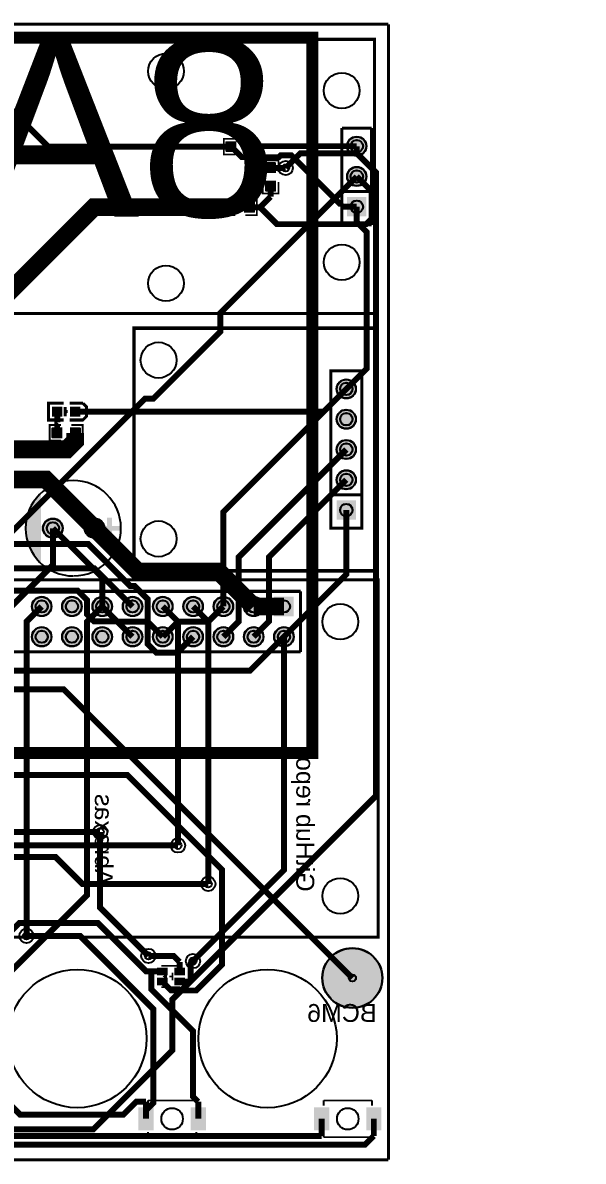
# Model space of a CAD drawing. Header units: millimetres. Extents: x 0 to 119, y 0 to 95.
# Drawn here: x 71.9 to 118.9, y -0.1 to 95.4 of the extents above; entities that cross this region are included whole.
import ezdxf

# ---------------------------------------------------------------- set-up
doc = ezdxf.new("R2010")
doc.units = ezdxf.units.MM
for name, color, linetype, true_color in [('BoardOutLine', 7, 'Continuous', 0xff00ff), ('BottomLayer', 7, 'Continuous', 0x0000ff), ('BottomSilkLayer', 7, 'Continuous', 0x66cc33), ('BottomSolderMaskLayer', 7, 'Continuous', 0xaa00ff), ('Document', 7, 'Continuous', 0xffffff), ('Hole', 7, 'Continuous', 0x222222), ('Multi-Layer', 7, 'Continuous', 0xc0c0c0), ('TopLayer', 7, 'Continuous', 0xff0000), ('TopPasteMaskLayer', 7, 'Continuous', 0x808080), ('TopSilkLayer', 7, 'Continuous', 0xffcc00), ('TopSolderMaskLayer', 7, 'Continuous', 0x800080)]:
    doc.layers.add(name, color=color, linetype=linetype, true_color=true_color)
doc.styles.get("Standard").update_dxf_attribs({"font": 'arial.ttf'})

msp = doc.modelspace()

# ---------------------------------------------------------------- hatches: boundary and pattern name
at = {"layer": 'BottomSolderMaskLayer'}
for points in [[(99.12649225298468, 85.00228600457206, 1), (100.75209550419119, 85.00228600457206, 1)], [(99.12649225298468, 82.46228092456192, 1), (100.75209550419119, 82.46228092456192, 1)], [(99.1263431301054, 79.1093693413194), (99.1263431301054, 80.73497259252588), (100.75194638131211, 80.73497259252588), (100.75194638131211, 79.1093693413194)], [(98.24739649479305, 64.64312928625861, 1), (99.87299974599956, 64.64312928625861, 1)], [(98.24739649479305, 62.10312420624848, 1), (99.87299974599956, 62.10312420624848, 1)], [(98.24739649479305, 59.563119126238234, 1), (99.87299974599956, 59.563119126238234, 1)], [(98.24739649479305, 57.0231140462281, 1), (99.87299974599956, 57.0231140462281, 1)], [(98.2473440559786, 53.67030734061473), (98.2473440559786, 55.2959105918211), (99.87294730718486, 55.2959105918211), (99.87294730718486, 53.67030734061473)], [(73.62468884937756, 52.95910591821189, 1), (75.27548895097776, 52.95910591821189, 1)], [(77.12481584963179, 52.95910591821189, 1), (78.77561595123198, 52.95910591821189, 1)], [(72.68768097536203, 46.398018796037604, 1), (74.33848107696222, 46.398018796037604, 1)], [(75.22768605537216, 46.398018796037604, 1), (76.87848615697236, 46.398018796037604, 1)], [(77.7676911353823, 46.398018796037604, 1), (79.41849123698249, 46.398018796037604, 1)], [(80.30769621539243, 46.398018796037604, 1), (81.95849631699262, 46.398018796037604, 1)], [(82.84770129540279, 46.398018796037604, 1), (84.49850139700298, 46.398018796037604, 1)], [(85.38770637541292, 46.398018796037604, 1), (87.03850647701312, 46.398018796037604, 1)], [(87.92771145542305, 46.398018796037604, 1), (89.57851155702325, 46.398018796037604, 1)], [(90.46771653543318, 46.398018796037604, 1), (92.11851663703338, 46.398018796037604, 1)], [(94.65854792354753, 45.572513919221365), (93.0077478219473, 45.572513919221365), (93.0077478219473, 47.223314020821704), (94.65854792354753, 47.223314020821704)], [(72.68768097536203, 43.85801371602736, 1), (74.33848107696222, 43.85801371602736, 1)], [(75.22768605537216, 43.85801371602736, 1), (76.87848615697236, 43.85801371602736, 1)], [(77.7676911353823, 43.85801371602736, 1), (79.41849123698249, 43.85801371602736, 1)], [(80.30769621539243, 43.85801371602736, 1), (81.95849631699262, 43.85801371602736, 1)], [(82.84770129540279, 43.85801371602736, 1), (84.49850139700298, 43.85801371602736, 1)], [(85.38770637541292, 43.85801371602736, 1), (87.03850647701312, 43.85801371602736, 1)], [(87.92771145542305, 43.85801371602736, 1), (89.57851155702325, 43.85801371602736, 1)], [(90.46771653543318, 43.85801371602736, 1), (92.11851663703338, 43.85801371602736, 1)], [(93.00772161544332, 43.85801371602736, 1), (94.65852171704351, 43.85801371602736, 1)], [(97.04279908559823, 15.240030480061023, 1), (102.09359918719844, 15.240030480061023, 1)]]:
    msp.add_hatch(color=256, dxfattribs=at).paths.add_polyline_path(points)
at = {"layer": 'Document'}
for points in [[(75.10322580645175, 62.60619761239525), (74.49497078994159, 62.60619761239525), (74.49497078994159, 62.759944119888246), (75.10594361188737, 62.759944119888246), (75.10594361188737, 62.75326390652788)], [(74.87343154686323, 63.001803403606914), (74.87343154686323, 62.39354838709676), (74.71968503937023, 62.39354838709676), (74.71968503937023, 63.00452120904242), (74.72636525273037, 63.00452120904242)], [(76.59151638303274, 62.59420878841752), (75.98326136652281, 62.59420878841752), (75.98326136652281, 62.74795529591063), (76.59423418846836, 62.74795529591063), (76.59423418846836, 62.741275082550146)], [(79.40010160020324, 52.45910591821189), (79.40010160020324, 53.85910591821175), (79.00010160020315, 53.85910591821175), (79.00010160020315, 52.259105918211844), (79.00010160020315, 52.05910591821191), (79.40010160020324, 52.05908051816107)], [(72.7001016002032, 52.759105918211844), (74.10010160020329, 52.759105918211844), (74.10010160020329, 53.159105918211935), (72.50010160020315, 53.159105918211935), (72.3001016002031, 53.159105918211935), (72.3001016002031, 52.759105918211844)], [(78.7001016002032, 52.759105918211844), (80.10010160020306, 52.759105918211844), (80.10010160020306, 53.159105918211935), (78.50010160020315, 53.159105918211935), (78.3001016002031, 53.159105918211935), (78.3001016002031, 52.759105918211844)], [(83.59004318008647, 15.938531877063724), (83.97104394208782, 15.938531877063724), (83.97104394208782, 15.811531623063274), (83.46304292608579, 15.811531623063274), (83.46304292608579, 15.938531877063724)], [(84.03454406908827, 15.621031242062486), (84.03454406908827, 15.11303022606046), (83.6535433070867, 15.367030734061473)], [(84.86004572009142, 15.835915671831344), (85.241046482093, 15.835915671831344), (85.241046482093, 15.708915417830895), (84.73304546609097, 15.708915417830895), (84.73304546609097, 15.835915671831344)], [(84.9235204470408, 15.645389890779711), (84.92349504698996, 16.026390652781288), (85.05052070104148, 16.026390652781288), (85.05052070104148, 15.518389636779261), (84.92349504698996, 15.518389636779261)], [(83.59004318008647, 14.98602997206001), (83.97104394208782, 14.98602997206001), (83.97104394208782, 14.859029718059446), (83.46304292608579, 14.859029718059446), (83.46304292608579, 14.98602997206001)], [(84.86004572009142, 14.98602997206001), (85.241046482093, 14.98602997206001), (85.241046482093, 14.859029718059446), (84.73304546609097, 14.859029718059446), (84.73304546609097, 14.98602997206001)], [(84.9235204470408, 14.795504191008376), (84.92349504698996, 15.17650495300984), (85.05052070104148, 15.17650495300984), (85.05052070104148, 14.668503937007813), (84.92349504698996, 14.668503937007813)]]:
    msp.add_hatch(color=256, dxfattribs=at).paths.add_polyline_path(points)
at = {"layer": 'Multi-Layer'}
for points in [[(99.15189230378478, 85.00228600457206, 1), (100.72669545339109, 85.00228600457206, 1)], [(99.15189230378478, 82.46228092456192, 1), (100.72669545339109, 82.46228092456192, 1)], [(99.15173990347967, 79.13477266954544), (99.15173990347967, 80.70957581915161), (100.72654305308629, 80.70957581915161), (100.72654305308629, 79.13477266954544)], [(98.27279654559315, 64.64312928625861, 1), (99.84759969519946, 64.64312928625861, 1)], [(98.27279654559315, 62.10312420624848, 1), (99.84759969519946, 62.10312420624848, 1)], [(98.27279654559315, 59.563119126238234, 1), (99.84759969519946, 59.563119126238234, 1)], [(98.27279654559315, 57.0231140462281, 1), (99.84759969519946, 57.0231140462281, 1)], [(98.27274574549165, 53.69570739141477), (98.27274574549165, 55.27051054102105), (99.84754889509782, 55.27051054102105), (99.84754889509782, 53.69570739141477)], [(73.65008890017766, 52.95910591821189, 1), (75.25008890017766, 52.95910591821189, 1)], [(77.15021590043189, 52.95910591821189, 1), (78.75021590043188, 52.95910591821189, 1)], [(72.71308102616213, 46.398018796037604, 1), (74.31308102616212, 46.398018796037604, 1)], [(75.25308610617226, 46.398018796037604, 1), (76.85308610617226, 46.398018796037604, 1)], [(77.7930911861824, 46.398018796037604, 1), (79.39309118618239, 46.398018796037604, 1)], [(80.33309626619253, 46.398018796037604, 1), (81.93309626619252, 46.398018796037604, 1)], [(82.87310134620289, 46.398018796037604, 1), (84.47310134620288, 46.398018796037604, 1)], [(85.41310642621302, 46.398018796037604, 1), (87.01310642621301, 46.398018796037604, 1)], [(87.95311150622315, 46.398018796037604, 1), (89.55311150622315, 46.398018796037604, 1)], [(90.49311658623328, 46.398018796037604, 1), (92.09311658623328, 46.398018796037604, 1)], [(94.63314706629421, 45.597917195834384), (93.03314706629408, 45.597917195834384), (93.03314706629408, 47.19791719583441), (94.63314706629421, 47.19791719583441)], [(72.71308102616213, 43.85801371602736, 1), (74.31308102616212, 43.85801371602736, 1)], [(75.25308610617226, 43.85801371602736, 1), (76.85308610617226, 43.85801371602736, 1)], [(77.7930911861824, 43.85801371602736, 1), (79.39309118618239, 43.85801371602736, 1)], [(80.33309626619253, 43.85801371602736, 1), (81.93309626619252, 43.85801371602736, 1)], [(82.87310134620289, 43.85801371602736, 1), (84.47310134620288, 43.85801371602736, 1)], [(85.41310642621302, 43.85801371602736, 1), (87.01310642621301, 43.85801371602736, 1)], [(87.95311150622315, 43.85801371602736, 1), (89.55311150622315, 43.85801371602736, 1)], [(90.49311658623328, 43.85801371602736, 1), (92.09311658623328, 43.85801371602736, 1)], [(93.03312166624342, 43.85801371602736, 1), (94.63312166624341, 43.85801371602736, 1)]]:
    msp.add_hatch(color=256, dxfattribs=at).paths.add_polyline_path(points)
at = {"layer": 'TopLayer'}
for points in [[(89.82016764033528, 84.5311658623317), (89.82016764033528, 85.39517399034798), (89.01369062738127, 85.39517399034798), (89.01369062738127, 84.5311658623317)], [(90.52019304038595, 84.5311658623317), (90.52019304038595, 85.39517399034798), (91.3266700533402, 85.39517399034798), (91.3266700533402, 84.5311658623317)], [(93.14218948437883, 82.7731775463551), (92.2781813563629, 82.7731775463551), (92.2781813563629, 83.57965455930912), (93.14218948437883, 83.57965455930912)], [(93.14218948437883, 82.07315214630432), (92.2781813563629, 82.07315214630432), (92.2781813563629, 81.2666751333503), (93.14218948437883, 81.2666751333503)], [(89.82016764033528, 79.45115570231144), (89.82016764033528, 80.31516383032772), (89.01369062738127, 80.31516383032772), (89.01369062738127, 79.45115570231144)], [(90.52019304038595, 79.45115570231144), (90.52019304038595, 80.31516383032772), (91.3266700533402, 80.31516383032772), (91.3266700533402, 79.45115570231144)], [(75.21508763017528, 62.33812547625098), (74.41508763017532, 62.33812547625098), (74.41508763017532, 63.138125476250934), (75.21508763017528, 63.138125476250934)], [(76.71508763017528, 62.33812547625098), (75.91508763017532, 62.33812547625098), (75.91508763017532, 63.138125476250934), (76.71508763017528, 63.138125476250934)], [(75.21513843027697, 61.39212598425206), (75.21513843027697, 60.52811785623567), (74.40866141732295, 60.52811785623567), (74.40866141732295, 61.39212598425206)], [(75.91516383032763, 61.39212598425206), (75.91516383032763, 60.52811785623567), (76.72164084328165, 60.52811785623567), (76.72164084328165, 61.39212598425206)], [(83.20213360426715, 16.092024384048727), (84.05214630429259, 16.092024384048727), (84.05214630429259, 15.492024384048818), (83.20213360426715, 15.492024384048818)], [(84.65196850393704, 16.092024384048727), (85.50198120396249, 16.092024384048727), (85.50198120396249, 15.492024384048818), (84.65196850393704, 15.492024384048818)], [(83.20213360426715, 15.24203708407424), (84.05214630429259, 15.24203708407424), (84.05214630429259, 14.642037084074218), (83.20213360426715, 14.642037084074218)], [(84.65196850393704, 15.24203708407424), (85.50198120396249, 15.24203708407424), (85.50198120396249, 14.642037084074218), (84.65196850393704, 14.642037084074218)], [(81.65527051054119, 4.359004318008601), (82.885267970536, 4.359004318008601), (82.885267970536, 2.4990093980188703), (81.65527051054119, 2.4990093980188703)], [(86.02509525019059, 4.359004318008601), (87.25509271018541, 4.359004318008601), (87.25509271018541, 2.4990093980188703), (86.02509525019059, 2.4990093980188703)], [(96.38729997460018, 4.359004318008601), (97.617297434595, 4.359004318008601), (97.617297434595, 2.4990093980188703), (96.38729997460018, 2.4990093980188703)], [(100.75712471424958, 4.359004318008601), (101.9871221742444, 4.359004318008601), (101.9871221742444, 2.4990093980188703), (100.75712471424958, 2.4990093980188703)]]:
    msp.add_hatch(color=256, dxfattribs=at).paths.add_polyline_path(points)
at = {"layer": 'TopPasteMaskLayer'}
for points in [[(88.9751587503174, 84.51318262636528), (89.77515875031759, 84.51318262636528), (89.82517145034285, 84.56319532639066), (89.82517145034285, 84.79116078232153), (89.45516891033799, 84.79116078232153), (89.45516891033799, 85.12115824231648), (89.82517145034285, 85.12115824231648), (89.82517145034285, 85.36319532639072), (89.77515875031759, 85.41318262636526), (88.9751587503174, 85.41318262636526), (88.92517145034299, 85.36319532639072), (88.92517145034299, 84.56319532639066)], [(91.36520193040406, 85.41315722631452), (90.56520193040387, 85.41315722631452), (90.51518923037838, 85.36314452628915), (90.51518923037838, 85.13517907035816), (90.88519177038347, 85.13517907035816), (90.88519177038347, 84.80518161036332), (90.51518923037838, 84.80518161036332), (90.51518923037838, 84.56314452628908), (90.56520193040387, 84.51315722631455), (91.36520193040406, 84.51315722631455), (91.41518923037847, 84.56314452628908), (91.41518923037847, 85.36314452628915)], [(92.26019812039635, 83.61818643637287), (92.26019812039635, 82.8181864363728), (92.31021082042162, 82.76817373634742), (92.53817627635249, 82.76817373634742), (92.53817627635249, 83.13817627635262), (92.86817373634767, 83.13817627635262), (92.86817373634767, 82.76817373634742), (93.11021082042157, 82.76817373634742), (93.16019812039622, 82.8181864363728), (93.16019812039622, 83.61818643637287), (93.11021082042157, 83.66817373634751), (92.31021082042162, 83.66817373634751)], [(93.16017272034537, 81.22814325628656), (93.16017272034537, 82.02814325628663), (93.11016002032011, 82.078155956312), (92.88219456438924, 82.078155956312), (92.88219456438924, 81.7081534163068), (92.55219710439405, 81.7081534163068), (92.55219710439405, 82.078155956312), (92.31016002032015, 82.078155956312), (92.26017272034551, 82.02814325628663), (92.26017272034551, 81.22814325628656), (92.31016002032015, 81.17815595631191), (93.11016002032011, 81.17815595631191)], [(88.9751587503174, 79.4331724663449), (89.77515875031759, 79.4331724663449), (89.82517145034285, 79.48318516637028), (89.82517145034285, 79.71115062230126), (89.45516891033799, 79.71115062230126), (89.45516891033799, 80.0411480822961), (89.82517145034285, 80.0411480822961), (89.82517145034285, 80.28318516637034), (89.77515875031759, 80.33317246634488), (88.9751587503174, 80.33317246634488), (88.92517145034299, 80.28318516637034), (88.92517145034299, 79.48318516637028)], [(91.36520193040406, 80.33314706629415), (90.56520193040387, 80.33314706629415), (90.51518923037838, 80.28313436626877), (90.51518923037838, 80.0551689103379), (90.88519177038347, 80.0551689103379), (90.88519177038347, 79.72517145034294), (90.51518923037838, 79.72517145034294), (90.51518923037838, 79.4831343662687), (90.56520193040387, 79.43314706629417), (91.36520193040406, 79.43314706629417), (91.41518923037847, 79.4831343662687), (91.41518923037847, 80.28313436626877)], [(75.21508763017528, 62.33812547625098), (74.41508763017532, 62.33812547625098), (74.41508763017532, 63.138125476250934), (75.21508763017528, 63.138125476250934)], [(76.71508763017528, 62.33812547625098), (75.91508763017532, 62.33812547625098), (75.91508763017532, 63.138125476250934), (76.71508763017528, 63.138125476250934)], [(74.37012954025909, 60.51013462026924), (75.17012954025927, 60.51013462026924), (75.22014224028453, 60.56014732029462), (75.22014224028453, 60.7881127762256), (74.85013970027944, 60.7881127762256), (74.85013970027944, 61.118110236220446), (75.22014224028453, 61.118110236220446), (75.22014224028453, 61.360147320294686), (75.17012954025927, 61.41013462026922), (74.37012954025909, 61.41013462026922), (74.32014224028444, 61.360147320294686), (74.32014224028444, 60.56014732029462)], [(76.76017272034551, 61.41010922021849), (75.96017272034533, 61.41010922021849), (75.91016002032006, 61.36009652019311), (75.91016002032006, 61.132131064262126), (76.28016256032515, 61.132131064262126), (76.28016256032515, 60.80213360426728), (75.91016002032006, 60.80213360426728), (75.91016002032006, 60.56009652019304), (75.96017272034533, 60.51010922021851), (76.76017272034551, 60.51010922021851), (76.81016002032015, 60.56009652019304), (76.81016002032015, 61.36009652019311)], [(83.20213360426715, 16.092024384048727), (84.05214630429259, 16.092024384048727), (84.05214630429259, 15.492024384048818), (83.20213360426715, 15.492024384048818)], [(84.65196850393704, 16.092024384048727), (85.50198120396249, 16.092024384048727), (85.50198120396249, 15.492024384048818), (84.65196850393704, 15.492024384048818)], [(83.20213360426715, 15.24203708407424), (84.05214630429259, 15.24203708407424), (84.05214630429259, 14.642037084074218), (83.20213360426715, 14.642037084074218)], [(84.65196850393704, 15.24203708407424), (85.50198120396249, 15.24203708407424), (85.50198120396249, 14.642037084074218), (84.65196850393704, 14.642037084074218)], [(81.65527051054119, 4.359004318008601), (82.885267970536, 4.359004318008601), (82.885267970536, 2.4990093980188703), (81.65527051054119, 2.4990093980188703)], [(86.02509525019059, 4.359004318008601), (87.25509271018541, 4.359004318008601), (87.25509271018541, 2.4990093980188703), (86.02509525019059, 2.4990093980188703)], [(96.38729997460018, 4.359004318008601), (97.617297434595, 4.359004318008601), (97.617297434595, 2.4990093980188703), (96.38729997460018, 2.4990093980188703)], [(100.75712471424958, 4.359004318008601), (101.9871221742444, 4.359004318008601), (101.9871221742444, 2.4990093980188703), (100.75712471424958, 2.4990093980188703)]]:
    msp.add_hatch(color=256, dxfattribs=at).paths.add_polyline_path(points)
at = {"layer": 'TopSilkLayer'}
msp.add_hatch(color=256, dxfattribs=at).paths.add_polyline_path([(73.45008890017766, 55.95910591821189), (73.38560871794107, 55.88991116928776), (73.32264818099497, 55.81933087481809), (73.26123705409168, 55.74739840181428), (73.201404369496, 55.674147756533785), (73.14317841325919, 55.59961356840324), (73.08658671184912, 55.523831073647216), (73.03165601913406, 55.44683609863057), (72.97841230373751, 55.368665042921066), (72.92688073675959, 55.28935486208195), (72.87708567987784, 55.208943050200105), (72.82905067383058, 55.12746762216182), (72.78279842728807, 55.04496709568036), (72.73835080611525, 54.96148047308702), (72.6957288230376, 54.8770472228922), (72.654952627704, 54.791707261127044), (72.61604149716322, 54.705500932473), (72.5790138267505, 54.618468991188365), (72.54388712138962, 54.53065258184233), (72.51067798731901, 54.44209321986261), (72.4794021242401, 54.35283277191036), (72.450074317896, 54.26291343608659), (72.42270843308052, 54.17237772198314), (72.3973174070843, 54.081268430586306), (72.37391324357941, 53.98962863404245), (72.35250700694223, 53.89750165529574), (72.33310881702528, 53.80493104760683), (72.3157278443714, 53.7119605739631), (72.30037230587914, 53.61863418638927), (72.28704946091807, 53.52499600516967), (72.27576560789612, 53.43109029798984), (72.2665260812837, 53.33696145900876), (72.25933524908987, 53.242653987871336), (72.25419651079892, 53.14821246867177), (72.25111229576191, 53.053681548875375), (72.25008406204961, 52.95910591821189), (72.25111229576191, 52.864530287548405), (72.25419651079892, 52.76999936775201), (72.25933524908987, 52.67555784855233), (72.2665260812837, 52.581250377414904), (72.27576560789612, 52.487121538433826), (72.28704946091807, 52.393215831254), (72.30037230587914, 52.299577650034394), (72.3157278443714, 52.20625126246068), (72.33310881702528, 52.11328078881684), (72.35250700694223, 52.020710181127924), (72.37391324357941, 51.92858320238122), (72.3973174070843, 51.836943405837474), (72.42270843308052, 51.74583411444053), (72.450074317896, 51.65529840033719), (72.4794021242401, 51.56537906451331), (72.51067798731901, 51.476118616561166), (72.54388712138962, 51.38755925458145), (72.5790138267505, 51.2997428452353), (72.61604149716322, 51.212710903950665), (72.654952627704, 51.12650457529662), (72.6957288230376, 51.04116461353158), (72.73835080611525, 50.956731363336644), (72.78279842728807, 50.8732447407433), (72.82905067383058, 50.79074421426185), (72.87708567987784, 50.709268786223674), (72.92688073675959, 50.62885697434183), (72.97841230373751, 50.5495467935026), (73.03165601913406, 50.471375737793096), (73.08658671184912, 50.39438076277645), (73.14317841325919, 50.31859826802042), (73.201404369496, 50.24406407988988), (73.26123705409168, 50.170813434609386), (73.32264818099497, 50.09888096160557), (73.38560871794107, 50.02830066713591), (73.45008890017766, 49.959105918211776)])
at = {"layer": 'TopSolderMaskLayer'}
for points in [[(89.84557489092322, 84.50576581153166), (89.84557489092322, 85.42057404114814), (88.98829777636888, 85.42057404114814), (88.98829777636888, 84.50576581153166)], [(90.49478578979824, 84.50576581153166), (90.49478578979824, 85.42057404114814), (91.35206290435258, 85.42057404114814), (91.35206290435258, 84.50576581153166)], [(99.12649225298468, 85.00228600457206, 1), (100.75209550419119, 85.00228600457206, 1)], [(93.16940148173376, 82.74946207089033), (92.25096935900797, 82.74946207089033), (92.25096935900797, 83.60335659401335), (93.16940148173376, 83.60335659401335)], [(99.12649225298468, 82.46228092456192, 1), (100.75209550419119, 82.46228092456192, 1)], [(93.16940148173376, 82.09686762176909), (92.25096935900797, 82.09686762176909), (92.25096935900797, 81.24297309864608), (93.16940148173376, 81.24297309864608)], [(89.84557489092322, 79.42575565151128), (89.84557489092322, 80.34056388112776), (88.98829777636888, 80.34056388112776), (88.98829777636888, 79.42575565151128)], [(90.49478578979824, 79.42575565151128), (90.49478578979824, 80.34056388112776), (91.35206290435258, 80.34056388112776), (91.35206290435258, 79.42575565151128)], [(99.1263431301054, 79.1093693413194), (99.1263431301054, 80.73497259252588), (100.75194638131211, 80.73497259252588), (100.75194638131211, 79.1093693413194)], [(98.24739649479305, 64.64312928625861, 1), (99.87299974599956, 64.64312928625861, 1)], [(75.24048768097555, 62.312725425450935), (74.38968757937505, 62.312725425450935), (74.38968757937505, 63.16352552705098), (75.24048768097555, 63.16352552705098)], [(76.74049574550759, 62.312725425450935), (75.88969564390732, 62.312725425450935), (75.88969564390732, 63.16352552705098), (76.74049574550759, 63.16352552705098)], [(98.24739649479305, 62.10312420624848, 1), (99.87299974599956, 62.10312420624848, 1)], [(75.24054568086467, 61.417526035052106), (75.24054568086467, 60.50271780543562), (74.38326856631056, 60.50271780543562), (74.38326856631056, 61.417526035052106)], [(75.88975657973992, 61.417526035052106), (75.88975657973992, 60.50271780543562), (76.74703369429403, 60.50271780543562), (76.74703369429403, 61.417526035052106)], [(98.24739649479305, 59.563119126238234, 1), (99.87299974599956, 59.563119126238234, 1)], [(98.24739649479305, 57.0231140462281, 1), (99.87299974599956, 57.0231140462281, 1)], [(98.2473440559786, 53.67030734061473), (98.2473440559786, 55.2959105918211), (99.87294730718486, 55.2959105918211), (99.87294730718486, 53.67030734061473)], [(73.62468884937756, 52.95910591821189, 1), (75.27548895097776, 52.95910591821189, 1)], [(77.12481584963179, 52.95910591821189, 1), (78.77561595123198, 52.95910591821189, 1)], [(72.68768097536203, 46.398018796037604, 1), (74.33848107696222, 46.398018796037604, 1)], [(75.22768605537216, 46.398018796037604, 1), (76.87848615697236, 46.398018796037604, 1)], [(77.7676911353823, 46.398018796037604, 1), (79.41849123698249, 46.398018796037604, 1)], [(80.30769621539243, 46.398018796037604, 1), (81.95849631699262, 46.398018796037604, 1)], [(82.84770129540279, 46.398018796037604, 1), (84.49850139700298, 46.398018796037604, 1)], [(85.38770637541292, 46.398018796037604, 1), (87.03850647701312, 46.398018796037604, 1)], [(87.92771145542305, 46.398018796037604, 1), (89.57851155702325, 46.398018796037604, 1)], [(90.46771653543318, 46.398018796037604, 1), (92.11851663703338, 46.398018796037604, 1)], [(94.65854792354753, 45.572513919221365), (93.0077478219473, 45.572513919221365), (93.0077478219473, 47.223314020821704), (94.65854792354753, 47.223314020821704)], [(72.68768097536203, 43.85801371602736, 1), (74.33848107696222, 43.85801371602736, 1)], [(75.22768605537216, 43.85801371602736, 1), (76.87848615697236, 43.85801371602736, 1)], [(77.7676911353823, 43.85801371602736, 1), (79.41849123698249, 43.85801371602736, 1)], [(80.30769621539243, 43.85801371602736, 1), (81.95849631699262, 43.85801371602736, 1)], [(82.84770129540279, 43.85801371602736, 1), (84.49850139700298, 43.85801371602736, 1)], [(85.38770637541292, 43.85801371602736, 1), (87.03850647701312, 43.85801371602736, 1)], [(87.92771145542305, 43.85801371602736, 1), (89.57851155702325, 43.85801371602736, 1)], [(90.46771653543318, 43.85801371602736, 1), (92.11851663703338, 43.85801371602736, 1)], [(93.00772161544332, 43.85801371602736, 1), (94.65852171704351, 43.85801371602736, 1)], [(97.04279908559823, 15.240030480061023, 1), (102.09359918719844, 15.240030480061023, 1)], [(83.17673431247044, 16.117428735932776), (84.07754711409643, 16.117428735932776), (84.07754711409643, 15.466628634332551), (83.17673431247044, 15.466628634332551)], [(84.62656921214034, 16.117428735932776), (85.52738201376587, 16.117428735932776), (85.52738201376587, 15.466628634332551), (84.62656921214034, 15.466628634332551)], [(83.17673431247044, 15.267432833790394), (84.07754711409643, 15.267432833790394), (84.07754711409643, 14.616632732190169), (83.17673431247044, 14.616632732190169)], [(84.62656921214034, 15.267432833790394), (85.52738201376587, 15.267432833790394), (85.52738201376587, 14.616632732190169), (84.62656921214034, 14.616632732190169)], [(81.62987098426447, 4.3844043688087595), (82.91066854585961, 4.3844043688087595), (82.91066854585961, 2.473609347218712), (81.62987098426447, 2.473609347218712)], [(85.9996957239141, 4.3844043688087595), (87.28049328550901, 4.3844043688087595), (87.28049328550901, 2.473609347218712), (85.9996957239141, 2.473609347218712)], [(96.36190044832347, 4.3844043688087595), (97.6426980099186, 4.3844043688087595), (97.6426980099186, 2.473609347218712), (96.36190044832347, 2.473609347218712)], [(100.73172518797287, 4.3844043688087595), (102.012522749568, 4.3844043688087595), (102.012522749568, 2.473609347218712), (100.73172518797287, 2.473609347218712)]]:
    msp.add_hatch(color=256, dxfattribs=at).paths.add_polyline_path(points)

# ---------------------------------------------------------------- linework, layer by layer
at = {"layer": 'BoardOutLine', "const_width": 0.25400050800101603}
for points in [[(7, 0), (-5.0800101575987355e-05, 0), (-5.0800101575987355e-05, 95.2247650495301), (102.59585979171948, 95.2247650495301)], [(102.59580899161801, 95.2247650495301), (102.59601219202455, 41.5)], [(102.59601219202455, 41.5), (102.59601219202455, 19)], [(102.59601219202455, 19), (102.59580899161801, 0)], [(102.59601219202455, 0), (29.600000000000136, 0)]]:
    msp.add_lwpolyline(points, dxfattribs=at)
at = {"layer": 'BottomLayer', "const_width": 0.5}
for points in [[(99.93924307848624, 85.00226060452121), (99.93924307848624, 84.4061214122429)], [(55.62606045212078, 3.9369824739649175), (57.01620523241036, 2.546837693675343), (77.84856489712979, 2.546837693675343), (84.47620015240045, 9.17447294894589), (84.47620015240045, 13.44396748793497), (101.56179832359658, 30.529565659131322), (101.56179832359658, 82.78356616713234), (99.93924307848624, 84.4061214122429)], [(99.93924307848624, 84.4061214122429), (95.20822961645922, 84.4061214122429), (93.97861315722639, 83.17650495300995)], [(99.93924307848624, 82.46225552451097), (88.49855219710457, 71.0215646431293), (88.49855219710457, 69.43888747777498), (82.89403098806201, 63.83436626873254), (82.1907035814072, 63.83436626873254), (67.18130556261121, 48.824968249936546), (67.18130556261121, 25.598653797307634), (62.10637541275105, 20.52372364744724), (62.10637541275105, 10.591033782067598)], [(99.93898907797802, 79.92225044450083), (99.93898907797802, 78.63421386842776)], [(99.93898907797802, 78.63421386842776), (100.78074676149345, 77.79245618491245), (100.78074676149345, 66.36370332740671), (99.06014732029462, 64.64310388620777)], [(99.06014732029462, 64.64310388620777), (88.75306070612146, 54.33601727203461), (88.75306070612146, 46.39799339598687)], [(88.75306070612146, 43.85798831597663), (90.02280924561842, 45.1277368554737), (90.02280924561842, 50.525755651511304), (99.06014732029462, 59.56309372618739)], [(91.29306578613159, 43.85798831597663), (92.58135636271277, 45.1462788925578), (92.58135636271277, 50.54429768859541), (99.06014732029462, 57.02308864617726)], [(99.06014732029462, 54.483083566167124), (99.06014732029462, 49.08506477012952), (93.83307086614172, 43.85798831597663)], [(70.9730251460503, 46.39799339598687), (74.4500381000762, 49.875006350012654), (74.4500381000762, 52.959080518161045)], [(78.5930403860807, 46.39799339598687), (78.5930403860807, 48.81607823215654), (74.4500381000762, 52.959080518161045)], [(78.5930403860807, 46.39799339598687), (77.32303784607575, 45.12799085598181), (77.32303784607575, 22.194284988570075), (70.36875793751597, 15.240005080010064), (69.38399796799581, 15.240005080010064)], [(73.51303022606044, 46.39799339598687), (72.24328168656348, 45.12824485648969), (72.24328168656348, 18.772136144272395)], [(83.6730505461012, 43.85798831597663), (82.40304800609601, 45.12799085598181), (79.86304292608588, 45.12799085598181), (78.5930403860807, 46.39799339598687)], [(83.6730505461012, 46.39799339598687), (84.94279908559815, 45.12824485648969), (84.94279908559815, 26.358115316230737)], [(86.21305562611133, 46.39799339598687), (87.48280416560829, 45.12824485648969), (87.48280416560829, 23.1323088646177)], [(93.83307086614172, 43.85798831597663), (93.83307086614172, 24.287757175514344), (86.20035560071119, 16.655041910083924)], [(82.46451612903229, 17.09471678943362), (78.41625603251214, 21.14297688595377), (78.41625603251214, 27.489687579375186)]]:
    msp.add_lwpolyline(points, dxfattribs=at)
at = {"layer": 'BottomSilkLayer', "const_width": 1}
msp.add_lwpolyline([(5.207010414020942, 94.10718821437649), (96.20701041402071, 94.10718821437649), (96.20701041402071, 34.10718821437649), (5.207010414020942, 34.10718821437649), (5.207010414020942, 94.10718821437649)], close=True, dxfattribs=at)
at = {"layer": 'BottomSolderMaskLayer'}
for centre, radius in [((99.93929387858793, 85.00228600457206), 0.8128016256032513), ((99.93911607823202, 85.0021844043689), 0.526459478725409), ((99.93929387858793, 82.46228092456192), 0.8128016256032513), ((99.93911607823202, 82.46217932435866), 0.526459478725409), ((99.93911607823202, 79.92217424434853), 0.526459478725409), ((99.06019812039631, 64.64312928625861), 0.8128016256032513), ((99.060121920244, 64.64312928625861), 0.526459478725409), ((99.06019812039631, 62.10312420624848), 0.8128016256032513), ((99.060121920244, 62.10312420624848), 0.526459478725409), ((99.06019812039631, 59.563119126238234), 0.8128016256032513), ((99.060121920244, 59.563119126238234), 0.526459478725409), ((99.06019812039631, 57.0231140462281), 0.8128016256032513), ((99.060121920244, 57.0231140462281), 0.526459478725409), ((99.060121920244, 54.48310896621797), 0.526459478725409), ((74.45008890017766, 52.95910591821189), 0.8254000508001016), ((74.45001270002535, 52.95910591821189), 0.5158750317500634), ((77.95021590043189, 52.95910591821189), 0.8254000508001016), ((77.95013970027935, 52.95910591821189), 0.5158750317500634), ((73.51308102616213, 46.398018796037604), 0.8254000508001016), ((73.51308102616213, 46.39791719583445), 0.5158750317500634), ((76.05308610617226, 46.398018796037604), 0.8254000508001016), ((76.05308610617226, 46.39791719583445), 0.5158750317500634), ((78.59309118618239, 46.398018796037604), 0.8254000508001016), ((78.59309118618239, 46.39791719583445), 0.5158750317500634), ((81.13309626619252, 46.398018796037604), 0.8254000508001016), ((81.13309626619252, 46.39791719583445), 0.5158750317500634), ((83.67310134620288, 46.398018796037604), 0.8254000508001016), ((83.67310134620288, 46.39791719583445), 0.5158750317500634), ((86.21310642621302, 46.398018796037604), 0.8254000508001016), ((86.21310642621302, 46.39791719583445), 0.5158750317500634), ((88.75311150622315, 46.398018796037604), 0.8254000508001016), ((88.75311150622315, 46.39791719583445), 0.5158750317500634), ((91.29311658623328, 46.398018796037604), 0.8254000508001016), ((91.29311658623328, 46.39791719583445), 0.5158750317500634), ((93.83312166624341, 46.39791719583445), 0.5158750317500634), ((73.51308102616213, 43.85801371602736), 0.8254000508001016), ((73.51308102616213, 43.857912115824206), 0.5158750317500634), ((76.05308610617226, 43.85801371602736), 0.8254000508001016), ((76.05308610617226, 43.857912115824206), 0.5158750317500634), ((78.59309118618239, 43.85801371602736), 0.8254000508001016), ((78.59309118618239, 43.857912115824206), 0.5158750317500634), ((81.13309626619252, 43.85801371602736), 0.8254000508001016), ((81.13309626619252, 43.857912115824206), 0.5158750317500634), ((83.67310134620288, 43.85801371602736), 0.8254000508001016), ((83.67310134620288, 43.857912115824206), 0.5158750317500634), ((86.21310642621302, 43.85801371602736), 0.8254000508001016), ((86.21310642621302, 43.857912115824206), 0.5158750317500634), ((88.75311150622315, 43.85801371602736), 0.8254000508001016), ((88.75311150622315, 43.857912115824206), 0.5158750317500634), ((91.29311658623328, 43.85801371602736), 0.8254000508001016), ((91.29311658623328, 43.857912115824206), 0.5158750317500634), ((93.83312166624341, 43.85801371602736), 0.8254000508001016), ((93.83312166624341, 43.857912115824206), 0.5158750317500634), ((99.56819913639833, 15.240030480061023), 2.5254000508001018), ((99.56822453644918, 15.240005080010064), 0.30304800609601223)]:
    msp.add_circle(centre, radius, dxfattribs=at)
at = {"layer": 'Hole'}
for centre in [(93.97866395732785, 83.17653035306068), (78.41630683261383, 27.489712979425917), (84.94284988569984, 26.35814071628147), (87.48285496570998, 23.132334264668543), (72.24333248666494, 18.772161544323126), (82.46456692913375, 17.094742189484464), (86.20040640081288, 16.655067310134655)]:
    msp.add_circle(centre, 0.30000000000000004, dxfattribs=at)
at = {"layer": 'Multi-Layer'}
for centre, radius in [((83.9392938785877, 91.28219456438921), 1.5000000000000002), ((98.67919735839473, 89.6621793243587), 1.5000000000000002), ((99.93929387858793, 85.00228600457206), 0.7874015748031498), ((99.93911607823202, 85.0021844043689), 0.51000762001524), ((93.97866395732785, 83.17653035306068), 0.6000000000000001), ((99.93929387858793, 82.46228092456192), 0.7874015748031498), ((99.93911607823202, 82.46217932435866), 0.51000762001524), ((99.93911607823202, 79.92217424434853), 0.51000762001524), ((98.67919735839473, 75.26212852425704), 1.5000000000000002), ((83.9392938785877, 73.50215900431806), 1.5000000000000002), ((83.31216662433326, 67.0561341122683), 1.5000000000000002), ((99.06019812039631, 64.64312928625861), 0.7874015748031498), ((99.060121920244, 64.64312928625861), 0.51000762001524), ((99.06019812039631, 62.10312420624848), 0.7874015748031498), ((99.060121920244, 62.10312420624848), 0.51000762001524), ((99.06019812039631, 59.563119126238234), 0.7874015748031498), ((99.060121920244, 59.563119126238234), 0.51000762001524), ((99.06019812039631, 57.0231140462281), 0.7874015748031498), ((99.060121920244, 57.0231140462281), 0.51000762001524), ((99.060121920244, 54.48310896621797), 0.51000762001524), ((74.45008890017766, 52.95910591821189), 0.8), ((77.95021590043189, 52.95910591821189), 0.8), ((83.31216662433326, 52.07010414020829), 1.5000000000000002), ((74.45001270002535, 52.95910591821189), 0.5), ((77.95013970027935, 52.95910591821189), 0.5), ((73.51308102616213, 46.398018796037604), 0.8), ((73.51308102616213, 46.39791719583445), 0.5), ((76.05308610617226, 46.398018796037604), 0.8), ((76.05308610617226, 46.39791719583445), 0.5), ((78.59309118618239, 46.398018796037604), 0.8), ((78.59309118618239, 46.39791719583445), 0.5), ((81.13309626619252, 46.398018796037604), 0.8), ((81.13309626619252, 46.39791719583445), 0.5), ((83.67310134620288, 46.398018796037604), 0.8), ((83.67310134620288, 46.39791719583445), 0.5), ((86.21310642621302, 46.398018796037604), 0.8), ((86.21310642621302, 46.39791719583445), 0.5), ((88.75311150622315, 46.398018796037604), 0.8), ((88.75311150622315, 46.39791719583445), 0.5), ((91.29311658623328, 46.398018796037604), 0.8), ((91.29311658623328, 46.39791719583445), 0.5), ((93.83312166624341, 46.39791719583445), 0.5), ((98.55727711455438, 45.12014224028451), 1.5000000000000002), ((73.51308102616213, 43.85801371602736), 0.8), ((73.51308102616213, 43.857912115824206), 0.5), ((76.05308610617226, 43.85801371602736), 0.8), ((76.05308610617226, 43.857912115824206), 0.5), ((78.59309118618239, 43.85801371602736), 0.8), ((78.59309118618239, 43.857912115824206), 0.5), ((81.13309626619252, 43.85801371602736), 0.8), ((81.13309626619252, 43.857912115824206), 0.5), ((83.67310134620288, 43.85801371602736), 0.8), ((83.67310134620288, 43.857912115824206), 0.5), ((86.21310642621302, 43.85801371602736), 0.8), ((86.21310642621302, 43.857912115824206), 0.5), ((88.75311150622315, 43.85801371602736), 0.8), ((88.75311150622315, 43.857912115824206), 0.5), ((91.29311658623328, 43.85801371602736), 0.8), ((91.29311658623328, 43.857912115824206), 0.5), ((93.83312166624341, 43.85801371602736), 0.8), ((93.83312166624341, 43.857912115824206), 0.5), ((78.41630683261383, 27.489712979425917), 0.6000000000000001), ((84.94284988569984, 26.35814071628147), 0.6000000000000001), ((87.48285496570998, 23.132334264668543), 0.6000000000000001), ((98.55727711455438, 22.12014224028451), 1.5000000000000002), ((72.24333248666494, 18.772161544323126), 0.6000000000000001), ((82.46456692913375, 17.094742189484464), 0.6000000000000001), ((86.20040640081288, 16.655067310134655), 0.6000000000000001), ((99.56819913639833, 15.240030480061023), 2.5), ((76.4960629921261, 10.160020320040644), 5.800000000000001), ((92.45593091186174, 10.160020320040644), 5.800000000000001), ((99.56822453644918, 15.240005080010064), 0.30000000000000004)]:
    msp.add_circle(centre, radius, dxfattribs=at)
at = {"layer": 'TopLayer'}
for points, const_width in [([(88.51303022606044, 84.96314452628906), (74.05100330200662, 84.96314452628906), (65.67000254000504, 93.34414528829052), (58.419558039116055, 93.34414528829052), (57.02357124714263, 91.94815849631698)], 0.5), ([(89.41676403352812, 84.96314452628906), (88.51303022606044, 84.96314452628906)], 0.5), ([(98.65095250190507, 79.92225044450083), (98.65095250190507, 80.03299466598935), (94.45308610617212, 84.23086106172218), (93.54630429260851, 84.23086106172218), (93.39491998984022, 84.07947675895355), (90.30043180086363, 84.07947675895355), (89.41676403352812, 84.96314452628906)], 0.5), ([(90.92349504699018, 84.96314452628906), (91.82722885445764, 84.96314452628906)], 0.5), ([(99.93924307848624, 85.00226060452121), (91.86634493269003, 85.00226060452121), (91.82722885445764, 84.96314452628906)], 0.5), ([(93.97861315722639, 83.17650495300995), (92.71013462026917, 83.17650495300995)], 0.5), ([(99.93924307848624, 82.46225552451097), (101.1780035560073, 81.22349504699002), (101.1780035560073, 78.91209042418086), (100.72791465582941, 78.46200152400309), (93.24836169672358, 78.46200152400309), (91.82722885445764, 79.88313436626868)], 0.5), ([(92.71013462026917, 81.6697739395479), (92.71013462026917, 80.7660401320802)], 0.5), ([(89.41676403352812, 79.88313436626868), (77.90393700787399, 79.88313436626868), (65.33929387858757, 67.31849123698248), (65.33929387858757, 59.528041656083246), (67.81808483616965, 57.049250698501396)], 1.5000000000000002), ([(92.71013462026917, 80.7660401320802), (91.82722885445764, 79.88313436626868)], 0.5), ([(90.92349504699018, 79.88313436626868), (91.82722885445764, 79.88313436626868)], 0.5), ([(99.93898907797802, 79.92225044450083), (98.65095250190507, 79.92225044450083)], 0.5), ([(76.31490982981973, 62.73810007620011), (97.15514351028696, 62.73810007620011), (99.06014732029462, 64.64310388620777)], 0.5), ([(67.81808483616965, 61.84909829819651), (70.09088138176276, 59.57630175260351), (75.62783845567697, 59.57630175260351), (76.31846583693164, 60.2669291338583), (76.31846583693164, 60.96009652019302)], 1.5000000000000002), ([(74.81503683007372, 61.837414274828575), (74.8117348234698, 61.834112268224544), (74.8117348234698, 60.96009652019302)], 0.5), ([(74.81503683007372, 62.73810007620011), (74.81503683007372, 61.837414274828575)], 0.5), ([(81.13304546609083, 43.85798831597663), (79.84475488950966, 45.1462788925578), (77.89758699517392, 45.1462788925578), (77.32303784607575, 45.72082804165609), (77.32303784607575, 46.92656845313684), (76.53208026416064, 47.71752603505206), (18.303987807975773, 47.71752603505206), (10.459690119380184, 55.561823723647535), (10.459690119380184, 56.99667259334524), (11.937973075946275, 58.4749555499111)], 0.5), ([(67.81808483616965, 57.049250698501396), (73.85999491998973, 57.049250698501396), (77.9501651003302, 52.959080518161045)], 1.5000000000000002), ([(11.937973075946275, 55.93495046990097), (13.607772415544787, 54.26515113030234), (32.77236474472966, 54.26515113030234), (37.43987807975623, 49.597637795275546), (77.93340106680216, 49.597637795275546), (81.13304546609083, 46.39799339598687)], 0.5), ([(91.29306578613159, 46.39799339598687), (88.3636779273561, 49.327381254762486), (81.58186436372876, 49.327381254762486), (77.9501651003302, 52.959080518161045)], 1.5000000000000002), ([(39.59507239014488, 51.62735585471171), (77.42311404622819, 51.62735585471171), (80.94305308610637, 48.10741681483364), (81.30830581661166, 48.10741681483364), (82.40304800609601, 47.01267462534929), (82.40304800609601, 43.24457708915429), (83.13050546101113, 42.51711963423929), (84.8721869443741, 42.51711963423929), (86.21305562611133, 43.85798831597663)], 0.5), ([(91.29306578613159, 46.39799339598687), (93.83307086614172, 46.39799339598687)], 1.5000000000000002), ([(88.75306070612146, 46.39799339598687), (87.48305816611628, 45.12799085598181), (84.94305308610615, 45.12799085598181), (83.6730505461012, 43.85798831597663)], 0.5), ([(99.56814833629664, 15.240005080010064), (75.35148590297194, 39.456667513335105), (59.4279400558803, 39.456667513335105), (55.73299466598928, 43.151612903225896), (55.73299466598928, 43.85798831597663)], 0.5), ([(59.36418592837185, 41.007086614173204), (90.9821691643383, 41.007086614173204), (93.83307086614172, 43.85798831597663)], 0.5), ([(2.5399542799085566, 33.77340614681236), (1.5993903987808835, 32.832842265684576), (1.5993903987808835, 31.645389890779825), (2.160731521463049, 31.084048768097546), (29.35605791211583, 31.084048768097546), (30.076911353822652, 30.363195326390723), (30.076911353822652, 29.861290322580658), (32.44851409702801, 27.489687579375186), (78.41625603251214, 27.489687579375186)], 0.5), ([(5.079959359918803, 32.266675133350304), (80.69794259588525, 32.266675133350304), (88.64104648209309, 24.323571247142468), (88.64104648209309, 16.354813309626593), (86.47670815341644, 14.190474980950057), (84.37866395732794, 14.190474980950057), (83.62707645415298, 14.942062484125017)], 0.5), ([(34.16301752603499, 13.716002032003985), (32.042113284226616, 15.836906273812588), (32.042113284226616, 24.696697993396015), (33.70353060706134, 26.358115316230737), (84.94279908559815, 26.358115316230737)], 0.5), ([(34.16301752603499, 16.25600711201423), (32.777190754381536, 17.6418338836678), (32.777190754381536, 24.40383540767084), (33.7553467106934, 25.381991363982706), (74.67940055880126, 25.381991363982706), (76.92908305816627, 23.1323088646177), (87.48280416560829, 23.1323088646177)], 0.5), ([(69.38399796799581, 15.240005080010064), (69.38399796799581, 17.597891795783653), (71.64892049784089, 19.862814325628733), (78.20975361950718, 19.862814325628733), (82.28061976123945, 15.791948183896352), (82.70149860299716, 15.791948183896352)], 0.5), ([(82.27020574041148, 4.1442468884938535), (82.88361696723382, 4.757658115316303), (82.88361696723382, 12.617703835407724), (76.72918465836938, 18.772136144272395), (72.24328168656348, 18.772136144272395)], 0.5), ([(82.46451612903229, 17.09471678943362), (84.5747523495047, 17.09471678943362), (85.07691135382265, 16.59255778511556)], 0.5), ([(85.07691135382265, 15.791948183896352), (85.07691135382265, 16.59255778511556)], 0.5), ([(86.00248920497847, 14.942062484125017), (86.00248920497847, 16.457175514351093), (86.20035560071119, 16.655041910083924)], 0.5), ([(83.62707645415298, 15.791948183896352), (82.70149860299716, 15.791948183896352)], 0.5), ([(86.64003048006111, 4.859512319024589), (86.20416560833132, 5.295377190754493), (86.20416560833132, 10.785598171196398), (82.70149860299716, 14.28826517653033), (82.70149860299716, 15.791948183896352)], 0.5), ([(85.07691135382265, 14.942062484125017), (86.00248920497847, 14.942062484125017)], 0.5), ([(101.37205994412011, 1.998450596901307), (100.64561849123697, 1.2720091440182841), (38.55113030226062, 1.2720091440182841), (36.52141224282468, 3.3017272034544476), (36.52141224282468, 4.572237744475501), (38.52903225806449, 6.579857759715537), (43.02890525781049, 6.579857759715537), (45.46604013208025, 9.016992633985183)], 0.5), ([(82.27020574041148, 4.859512319024589), (81.43378206756415, 4.859512319024589), (80.36088392176794, 3.7866141732283722), (71.69616459232907, 3.7866141732283722), (70.24429768859545, 5.238481076962216), (39.14752349504715, 5.238481076962216), (37.84602489204963, 3.9369824739649175)], 0.5), ([(82.27020574041148, 4.1442468884938535), (82.27020574041148, 4.859512319024589)], 0.5), ([(86.64003048006111, 3.428981457962891), (86.64003048006111, 4.859512319024589)], 0.5), ([(97.00223520447048, 1.998450596901307), (44.864566929133844, 1.998450596901307), (42.92603505207012, 3.9369824739649175)], 0.5), ([(82.27020574041148, 3.428981457962891), (82.27020574041148, 4.1442468884938535)], 0.5), ([(97.00223520447048, 3.428981457962891), (97.00223520447048, 1.998450596901307)], 0.5), ([(101.37205994412011, 3.428981457962891), (101.37205994412011, 1.998450596901307)], 0.5)]:
    msp.add_lwpolyline(points, dxfattribs=dict(at, const_width=const_width))
at = {"layer": 'TopSilkLayer', "const_width": 0.25400050800101603}
for points in [[(62.039116078232155, 93.96215392430793), (101.43916687833371, 93.96215392430793), (101.43916687833371, 70.96215392430793), (62.039116078232155, 70.96215392430793), (62.039116078232155, 93.96215392430793)], [(81.28016256032515, 69.72313944627888), (101.60020320040644, 69.72313944627888), (101.60020320040644, 49.40309880619759), (81.28016256032515, 49.40309880619759), (81.28016256032515, 69.72313944627888)], [(97.76017272034551, 52.9631699263399), (97.76017272034551, 66.16332232664467), (100.36012192024396, 66.16332232664467), (100.36012192024396, 52.9631699263399), (97.76017272034551, 52.9631699263399)], [(36.703073406146814, 48.64109728219455), (101.72720345440689, 48.64109728219455), (101.72720345440689, 18.669037338074645), (36.703073406146814, 18.669037338074645), (36.703073406146814, 48.64109728219455)]]:
    msp.add_lwpolyline(points, close=True, dxfattribs=at)
at = {"layer": 'TopSilkLayer'}
for points, const_width in [([(98.6891541783084, 86.52217424434855), (98.6891541783084, 78.40218440436888)], 0.25400050800101603), ([(101.18912877825755, 86.52217424434855), (98.6891541783084, 86.52217424434855)], 0.25400050800101603), ([(101.18912877825755, 78.40218440436888), (101.18912877825755, 86.52217424434855)], 0.25400050800101603), ([(89.74396748793492, 84.30256540513074), (88.78509017018041, 84.30256540513074), (88.78509017018041, 85.62377444754895), (89.74396748793492, 85.62377444754895)], 0.15240030480060962), ([(90.59639319278631, 84.30256540513074), (91.55527051054105, 84.30256540513074), (91.55527051054105, 85.62377444754895), (90.59639319278631, 85.62377444754895)], 0.15240030480060962), ([(93.37078994157991, 82.84937769875535), (93.37078994157991, 83.80825501651009), (92.04958089916181, 83.80825501651009), (92.04958089916181, 82.84937769875535)], 0.15240030480060962), ([(93.37078994157991, 81.99695199390408), (93.37078994157991, 81.03807467614934), (92.04958089916181, 81.03807467614934), (92.04958089916181, 81.99695199390408)], 0.15240030480060962), ([(98.6891541783084, 81.19217678435359), (101.18912877825755, 81.19217678435359)], 0.25400050800101603), ([(89.74396748793492, 79.22255524511047), (88.78509017018041, 79.22255524511047), (88.78509017018041, 80.54376428752869), (89.74396748793492, 80.54376428752869)], 0.15240030480060962), ([(90.59639319278631, 79.22255524511047), (91.55527051054105, 79.22255524511047), (91.55527051054105, 80.54376428752869), (90.59639319278631, 80.54376428752869)], 0.15240030480060962), ([(98.6891541783084, 78.40218440436888), (101.18912877825755, 78.40218440436888)], 0.25400050800101603), ([(75.36441452882923, 62.03710947421894), (74.09441198882405, 62.03710947421894), (74.09441198882405, 63.43919227838455), (75.36441452882923, 63.43919227838455)], 0.25400050800101603), ([(75.47510795021594, 62.338176276352556), (75.47510795021594, 63.118161036322135)], 0.25400050800101603), ([(75.86510033020068, 62.03810007620018), (76.96507493014974, 62.03810007620018), (77.26510033020054, 62.338176276352556), (77.26510033020054, 63.138125476250934), (76.96507493014974, 63.43820167640331)], 0.25400050800101603), ([(76.96507493014974, 63.43820167640331), (75.86510033020068, 63.43820167640331)], 0.25400050800101603), ([(75.47510795021594, 62.736169672339315), (75.68397256794515, 62.738023876047805)], 0.25400050800101603), ([(75.1389382778766, 61.620726441452916), (74.18006096012209, 61.620726441452916), (74.18006096012209, 60.29951739903481), (75.1389382778766, 60.29951739903481)], 0.15240030480060962), ([(75.99136398272799, 61.620726441452916), (76.9502413004825, 61.620726441452916), (76.9502413004825, 60.29951739903481), (75.99136398272799, 60.29951739903481)], 0.15240030480060962), ([(97.76014732029466, 55.76311912623828), (100.3601473202948, 55.76311912623828)], 0.25400050800101603), ([(79.02240284480581, 52.4322072644145), (79.02240284480581, 51.086004572009074)], 0.25400050800101603), ([(78.40010160020302, 51.759105918211844), (79.64470408940815, 51.759105918211844)], 0.25400050800101603), ([(95.23014986029966, 47.66791973583952), (44.17604775209543, 47.66791973583952)], 0.25400050800101603), ([(95.23014986029966, 42.58790957581914), (95.23014986029966, 47.66791973583952)], 0.25400050800101603), ([(95.23014986029966, 42.58790957581914), (44.17604775209543, 42.58790957581914)], 0.25400050800101603), ([(83.5520193040386, 16.256032512065076), (85.1520701041402, 16.256032512065076)], 0.15199390398780802), ([(84.22504445008894, 15.367030734061473), (84.47904495808984, 15.367030734061473)], 0.15199390398780802), ([(84.47904495808984, 15.68453136906271), (84.47904495808984, 15.049530099060235)], 0.15199390398780802), ([(85.1520701041402, 14.47802895605787), (83.5520193040386, 14.47802895605787)], 0.15199390398780802), ([(86.4813817627637, 4.970205740411529), (82.42895605791205, 4.970205740411529)], 0.15240030480060962), ([(82.42895605791205, 4.970205740411529), (82.42895605791205, 4.539141478283)], 0.152), ([(86.4813817627637, 4.970205740411529), (86.4813817627637, 4.539141478283)], 0.152), ([(101.21341122682247, 4.970205740411529), (97.16098552197104, 4.970205740411529)], 0.15240030480060962), ([(97.16098552197104, 4.970205740411529), (97.16098552197104, 4.539141478283)], 0.152), ([(101.21341122682247, 4.970205740411529), (101.21341122682247, 4.539141478283)], 0.152), ([(86.4813817627637, 1.8878079756159423), (82.42895605791205, 1.8878079756159423)], 0.15240030480060962), ([(82.42895605791205, 1.8878079756159423), (82.42895605791205, 2.318872237744472)], 0.152), ([(86.4813817627637, 2.318872237744472), (86.4813817627637, 1.8878079756159423)], 0.152), ([(101.21341122682247, 1.8878079756159423), (97.16098552197104, 1.8878079756159423)], 0.15240030480060962), ([(97.16098552197104, 1.8878079756159423), (97.16098552197104, 2.318872237744472)], 0.152), ([(101.21341122682247, 2.318872237744472), (101.21341122682247, 1.8878079756159423)], 0.152)]:
    msp.add_lwpolyline(points, dxfattribs=dict(at, const_width=const_width))
for centre in [(84.45516891033776, 3.429006858013736), (99.18719837439676, 3.429006858013736)]:
    msp.add_circle(centre, 0.8999237998475998, dxfattribs=at)
msp.add_arc((76.16200152400302, 52.95844746955686), 4.00000762001524, 270.50936623779376, 270, dxfattribs=at)
at = {"layer": 'TopSolderMaskLayer', "const_width": 0.25400050800101603}
msp.add_lwpolyline([(81.22936245872506, 69.77393954787908), (101.65100330200653, 69.77393954787908), (101.65100330200653, 49.35229870459739), (81.22936245872506, 49.35229870459739), (81.22936245872506, 69.77393954787908)], close=True, dxfattribs=at)
at = {"layer": 'TopSolderMaskLayer'}
for centre, radius in [((99.93929387858793, 85.00228600457206), 0.8128016256032513), ((99.93911607823202, 85.0021844043689), 0.526459478725409), ((99.93929387858793, 82.46228092456192), 0.8128016256032513), ((99.93911607823202, 82.46217932435866), 0.526459478725409), ((99.93911607823202, 79.92217424434853), 0.526459478725409), ((99.06019812039631, 64.64312928625861), 0.8128016256032513), ((99.060121920244, 64.64312928625861), 0.526459478725409), ((99.06019812039631, 62.10312420624848), 0.8128016256032513), ((99.060121920244, 62.10312420624848), 0.526459478725409), ((99.06019812039631, 59.563119126238234), 0.8128016256032513), ((99.060121920244, 59.563119126238234), 0.526459478725409), ((99.06019812039631, 57.0231140462281), 0.8128016256032513), ((99.060121920244, 57.0231140462281), 0.526459478725409), ((99.060121920244, 54.48310896621797), 0.526459478725409), ((74.45008890017766, 52.95910591821189), 0.8254000508001016), ((74.45001270002535, 52.95910591821189), 0.5158750317500634), ((77.95021590043189, 52.95910591821189), 0.8254000508001016), ((77.95013970027935, 52.95910591821189), 0.5158750317500634), ((73.51308102616213, 46.398018796037604), 0.8254000508001016), ((73.51308102616213, 46.39791719583445), 0.5158750317500634), ((76.05308610617226, 46.398018796037604), 0.8254000508001016), ((76.05308610617226, 46.39791719583445), 0.5158750317500634), ((78.59309118618239, 46.398018796037604), 0.8254000508001016), ((78.59309118618239, 46.39791719583445), 0.5158750317500634), ((81.13309626619252, 46.398018796037604), 0.8254000508001016), ((81.13309626619252, 46.39791719583445), 0.5158750317500634), ((83.67310134620288, 46.398018796037604), 0.8254000508001016), ((83.67310134620288, 46.39791719583445), 0.5158750317500634), ((86.21310642621302, 46.398018796037604), 0.8254000508001016), ((86.21310642621302, 46.39791719583445), 0.5158750317500634), ((88.75311150622315, 46.398018796037604), 0.8254000508001016), ((88.75311150622315, 46.39791719583445), 0.5158750317500634), ((91.29311658623328, 46.398018796037604), 0.8254000508001016), ((91.29311658623328, 46.39791719583445), 0.5158750317500634), ((93.83312166624341, 46.39791719583445), 0.5158750317500634), ((73.51308102616213, 43.85801371602736), 0.8254000508001016), ((73.51308102616213, 43.857912115824206), 0.5158750317500634), ((76.05308610617226, 43.85801371602736), 0.8254000508001016), ((76.05308610617226, 43.857912115824206), 0.5158750317500634), ((78.59309118618239, 43.85801371602736), 0.8254000508001016), ((78.59309118618239, 43.857912115824206), 0.5158750317500634), ((81.13309626619252, 43.85801371602736), 0.8254000508001016), ((81.13309626619252, 43.857912115824206), 0.5158750317500634), ((83.67310134620288, 43.85801371602736), 0.8254000508001016), ((83.67310134620288, 43.857912115824206), 0.5158750317500634), ((86.21310642621302, 43.85801371602736), 0.8254000508001016), ((86.21310642621302, 43.857912115824206), 0.5158750317500634), ((88.75311150622315, 43.85801371602736), 0.8254000508001016), ((88.75311150622315, 43.857912115824206), 0.5158750317500634), ((91.29311658623328, 43.85801371602736), 0.8254000508001016), ((91.29311658623328, 43.857912115824206), 0.5158750317500634), ((93.83312166624341, 43.85801371602736), 0.8254000508001016), ((93.83312166624341, 43.857912115824206), 0.5158750317500634), ((99.56819913639833, 15.240030480061023), 2.5254000508001018), ((99.56822453644918, 15.240005080010064), 0.30304800609601223)]:
    msp.add_circle(centre, radius, dxfattribs=at)

# ---------------------------------------------------------------- texts
at = {"layer": 'BottomSilkLayer', "text_generation_flag": 2}
for s, height, p in [('8Ah', 15.000000000000002, (93.34010668021324, 79.09906019812047)), ('BCM6', 1.5000000000000002, (101.60020320040644, 11.557023114046274))]:
    msp.add_text(s, height=height, dxfattribs=at).set_placement(p)
for s, p in [('GitHub repo', (94.86918973837942, 22.479044958089958)), ('Abraxas', (77.97815595631187, 22.987045974091984))]:
    msp.add_text(s, height=1.5000000000000002, rotation=270, dxfattribs=at).set_placement(p)

doc.saveas('drawing.dxf')
